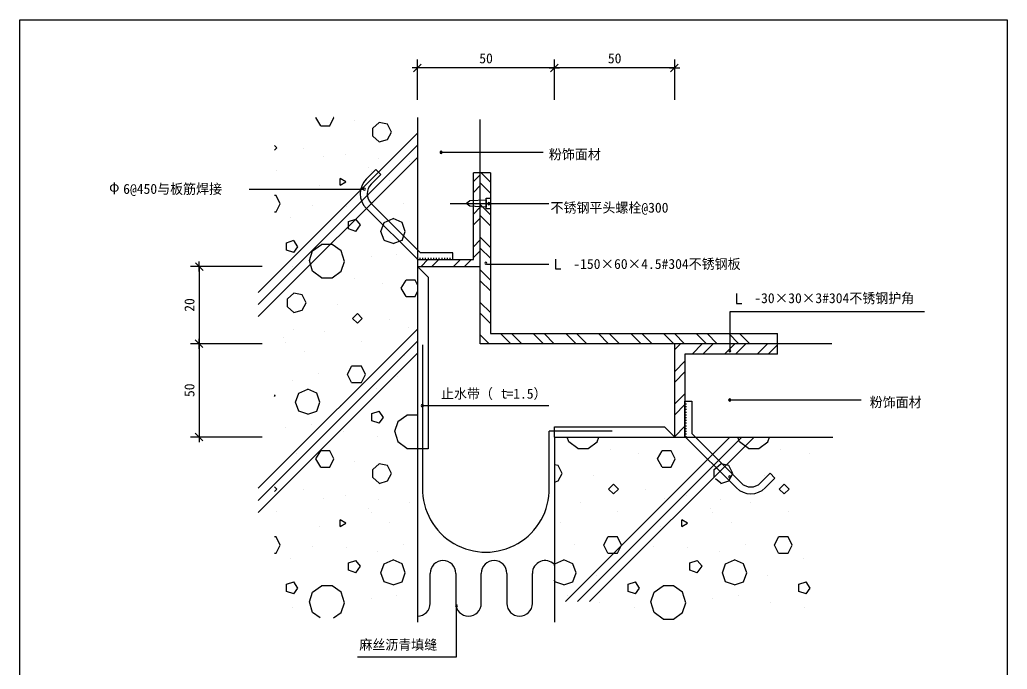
# Model space of a CAD drawing. Header units: metres. Extents: x 817 to 5044, y 466 to 5648.
# Drawn here: x 817 to 5044, y 2867 to 5648 of the extents above; entities that cross this region are included whole.
import ezdxf

# ---------------------------------------------------------------- set-up
doc = ezdxf.new("R2010")
doc.units = ezdxf.units.M
for name, color, linetype in [('1', 5, 'Continuous'), ('PUB_DIM', 3, 'Continuous'), ('PUB_HATCH', 5, 'Continuous'), ('PUB_TEXT', 7, 'Continuous'), ('Q', 4, 'Continuous'), ('S_SURFACE', 2, 'Continuous')]:
    doc.layers.add(name, color=color, linetype=linetype)

# ---------------------------------------------------------------- blocks, each defined once
blk = doc.blocks.new('参照块')
blk.add_lwpolyline([(2536.97, 5458.29), (2504.47, 5425.71)])

msp = doc.modelspace()

# ---------------------------------------------------------------- linework, layer by layer
for p, q in [((2541.44, 5442.08), (2497.6, 5442.08)), ((3127.29, 5442.08), (3083.45, 5442.08)), ((3083.45, 5442.08), (3127.29, 5442.08)), ((3598.46, 5442.08), (3642.3, 5442.08)), ((2519.52, 5230.3), (2519.52, 3068.64)), ((2788.28, 4260.9), (2788.28, 5221.79)), ((2832.12, 4992.98), (2759.05, 4992.98)), ((2759.05, 4621.17), (2759.05, 4992.98)), ((2832.12, 4992.98), (2832.12, 4304.74)), ((2727.79, 4861.72), (2744.16, 4873.73)), ((2744.31, 4849.7), (2727.79, 4861.72)), ((2744.16, 4873.73), (2813.76, 4877.83)), ((2813.76, 4885.1), (2832, 4885.1)), ((2813.76, 4838.34), (2813.76, 4885.1)), ((2813.76, 4877.83), (2813.76, 4845.61)), ((2832, 4885.1), (2832, 4838.34)), ((2813.76, 4845.61), (2744.31, 4849.7)), ((2832, 4838.34), (2813.76, 4838.34)), ((1584.7, 4570.02), (1584.7, 4613.87)), ((2519.52, 4621.17), (2759.05, 4621.17)), ((3110.32, 4623.66), (3110.32, 4581.57)), ((2519.52, 4591.94), (2788.28, 4591.94)), ((3110.32, 4581.57), (3133.4, 4581.57)), ((3884.31, 4476.21), (3884.31, 4434.12)), ((3884.31, 4434.12), (3907.4, 4434.12)), ((1584.7, 4282.82), (1584.7, 4238.98)), ((1584.7, 4238.98), (1584.7, 4282.82)), ((2832.12, 4304.74), (4060.07, 4304.74)), ((4060.07, 4217.06), (4060.07, 4304.74)), ((2540.92, 4256.4), (2540.92, 3626.38)), ((4293.07, 4260.9), (2788.28, 4260.9)), ((3620.38, 3861.74), (3620.38, 4260.9)), ((3664.22, 4217.06), (3664.22, 3861.74)), ((4060.07, 4217.06), (3664.22, 4217.06)), ((1584.7, 3883.66), (1584.7, 3839.82)), ((3083.77, 3626.38), (3083.77, 3886.3)), ((3352.38, 3886.3), (3083.77, 3886.3)), ((3105.37, 3861.74), (3105.37, 3068.64)), ((3105.37, 3861.74), (4297.73, 3861.74))]:
    msp.add_line(p, q)
msp.add_lwpolyline([(817.46, 5648.33), (5043.69, 5648.33), (5043.69, 465.63), (817.46, 465.63)], close=True)
for centre, radius, start, end in [((2620.53, 5080.73), 4.38, 0, 180), ((2620.53, 5080.73), 4.38, 180, 0), ((2292.23, 4922.53), 4.38, 0, 180), ((2292.23, 4922.53), 4.38, 180, 0), ((2824.72, 4860.9), 4.38, 0, 180), ((2824.72, 4860.9), 4.38, 180, 0), ((2811.79, 4606.07), 4.38, 0, 180), ((2811.79, 4606.07), 4.38, 180, 0), ((3856.15, 4230.93), 4.38, 0, 180), ((3856.15, 4230.93), 4.38, 180, 0), ((3856.15, 4020.22), 4.38, 0, 180), ((3856.15, 4020.22), 4.38, 180, 0), ((2540.33, 3995.97), 4.38, 0, 180), ((2540.33, 3995.97), 4.38, 180, 0), ((3855.82, 3691.76), 4.38, 0, 180), ((3855.82, 3691.76), 4.38, 180, 0), ((2812.35, 3640.39), 271.46, 179.19, 0.81), ((2686.39, 3138.68), 4.38, 0, 180), ((2686.39, 3138.68), 4.38, 180, 0)]:
    msp.add_arc(centre, radius, start, end)
at = {"layer": '1'}
for p, q in [((2300.5, 4965.25), (2341.84, 5006.58)), ((2341.84, 5006.58), (2362.5, 4985.91)), ((2321.17, 4944.58), (2362.5, 4985.91)), ((2532.67, 4650.4), (2321.17, 4861.91)), ((2520.57, 4621.17), (2300.5, 4841.24)), ((2671.56, 4650.4), (2532.67, 4650.4)), ((2671.56, 4621.17), (2671.56, 4650.4)), ((2519.52, 4621.17), (2519.52, 4628.59)), ((2520.57, 4621.17), (2671.56, 4621.17)), ((2531.21, 4621.17), (2531.21, 4628.59)), ((2542.9, 4621.17), (2542.9, 4628.59)), ((2554.59, 4621.17), (2554.59, 4628.59)), ((2566.29, 4621.17), (2566.29, 4628.59)), ((2577.98, 4621.17), (2577.98, 4628.59)), ((2589.67, 4621.17), (2589.67, 4628.59)), ((2601.36, 4621.17), (2601.36, 4628.59)), ((2613.05, 4621.17), (2613.05, 4628.59)), ((2624.74, 4621.17), (2624.74, 4628.59)), ((2636.44, 4621.17), (2636.44, 4628.59)), ((2648.13, 4621.17), (2648.13, 4628.59)), ((2659.82, 4621.17), (2659.82, 4628.59)), ((2519.52, 4591.94), (2565.14, 4546.33)), ((2565.14, 4546.33), (2565.14, 3811.36)), ((3664.22, 4015.53), (3693.45, 4015.53)), ((3664.22, 3864.54), (3664.22, 4015.53)), ((3693.45, 4015.53), (3693.45, 3876.65)), ((3664.22, 4003.79), (3671.64, 4003.79)), ((3664.22, 3992.1), (3671.64, 3992.1)), ((3664.22, 3980.41), (3671.64, 3980.41)), ((3664.22, 3968.72), (3671.64, 3968.72)), ((3664.22, 3957.03), (3671.64, 3957.03)), ((3664.22, 3945.34), (3671.64, 3945.34)), ((3664.22, 3933.65), (3671.64, 3933.65)), ((3105.37, 3905.58), (3576.54, 3905.58)), ((3105.37, 3861.74), (3105.37, 3905.58)), ((3620.38, 3861.74), (3576.54, 3905.58)), ((3664.22, 3921.95), (3671.64, 3921.95)), ((3664.22, 3910.26), (3671.64, 3910.26)), ((3664.22, 3898.57), (3671.64, 3898.57)), ((3664.22, 3886.88), (3671.64, 3886.88)), ((3664.22, 3875.19), (3671.64, 3875.19)), ((3664.22, 3864.54), (3884.29, 3644.48)), ((3664.22, 3863.5), (3671.64, 3863.5)), ((3693.45, 3876.65), (3904.96, 3665.15)), ((2565.14, 3811.36), (2519.52, 3811.36)), ((3987.63, 3665.15), (4028.96, 3706.48)), ((4008.3, 3644.48), (4049.63, 3685.81)), ((4049.63, 3685.81), (4028.96, 3706.48))]:
    msp.add_line(p, q, dxfattribs=at)
for centre, radius, start, end in [((2362.5, 4903.24), 87.69, 135, 225), ((2362.5, 4903.24), 58.46, 135, 225), ((3946.29, 3706.48), 87.69, 225, 315), ((3946.29, 3706.48), 58.46, 225, 315)]:
    msp.add_arc(centre, radius, start, end, dxfattribs=at)
at = {"layer": 'PUB_DIM'}
for p, q in [((2519.52, 5304.89), (2519.52, 5478.62)), ((3105.37, 5304.89), (3105.37, 5478.62)), ((3105.37, 5304.89), (3105.37, 5478.62)), ((3620.38, 5304.89), (3620.38, 5478.62)), ((3105.23, 5442.08), (2519.67, 5442.08)), ((3620.23, 5442.08), (3105.52, 5442.08)), ((2620.53, 5080.73), (3057.11, 5080.73)), ((1799.34, 4923.33), (2288.52, 4923.33)), ((2814.51, 4860.9), (3081.91, 4860.9)), ((1854.25, 4591.94), (1548.16, 4591.94)), ((1584.7, 4591.8), (1584.7, 4261.05)), ((2814.51, 4602.2), (3081.91, 4602.2)), ((3857.58, 4229.59), (3857.58, 4399.15)), ((3857.58, 4399.15), (4689.42, 4399.15)), ((1854.25, 4260.9), (1548.16, 4260.9)), ((1854.25, 4260.9), (1548.16, 4260.9)), ((1584.7, 4260.75), (1584.7, 3861.89)), ((4419.08, 4019.27), (3848.66, 4019.27)), ((2537.68, 3996.42), (3081.35, 3996.42)), ((1854.25, 3861.74), (1548.16, 3861.74)), ((2684.76, 3143.84), (2684.76, 2919.31)), ((2684.76, 2919.31), (2262.6, 2919.31))]:
    msp.add_line(p, q, dxfattribs=at)
at = {"layer": 'PUB_HATCH'}
for p, q in [((2105.71, 5194.52), (2084.83, 5229.31)), ((2084.84, 5229.3), (2085.44, 5230.3)), ((2144, 5194.51), (2161.39, 5229.31)), ((2161.39, 5229.31), (2160.9, 5230.3)), ((2248.04, 5218), (2248.04, 5218)), ((2328.36, 5184.02), (2356.2, 5208.38)), ((2391.03, 5201.47), (2356.24, 5208.43)), ((2408.45, 5166.68), (2391.05, 5201.47)), ((1838.04, 4481.01), (2519.52, 5162.49)), ((2105.72, 5194.51), (2144, 5194.51)), ((2328.42, 5149.28), (2328.42, 5184.07)), ((2391.05, 5135.36), (2408.44, 5166.67)), ((2356.17, 5124.98), (2328.33, 5149.34)), ((2356.25, 5124.92), (2391.04, 5135.36)), ((1838.04, 4429.34), (2519.52, 5110.82)), ((1917.82, 5100.56), (1907.84, 5110.54)), ((1907.84, 5090.58), (1917.82, 5100.56)), ((2032.47, 5097.43), (2032.47, 5097.43)), ((2211.5, 5071.86), (2211.5, 5071.86)), ((1838.04, 4377.67), (2519.52, 5059.15)), ((2116.51, 5060.9), (2116.51, 5060.9)), ((2353.99, 5053.59), (2353.99, 5053.59)), ((2485.52, 5042.63), (2485.52, 5042.63)), ((1915.56, 5002.44), (1915.56, 5002.44)), ((2310.15, 5017.05), (2310.15, 5017.05)), ((2321.11, 4998.78), (2321.11, 4998.78)), ((2832.12, 4952.38), (2791.52, 4992.98)), ((2189.23, 4940.5), (2189.23, 4968.34)), ((2213.59, 4954.42), (2189.23, 4968.34)), ((2189.23, 4940.5), (2213.59, 4954.42)), ((2401.49, 4958.59), (2401.49, 4958.59)), ((2759.05, 4955.62), (2788.28, 4984.85)), ((2832.12, 4905.88), (2788.28, 4949.72)), ((2098.24, 4940.33), (2098.24, 4940.33)), ((2759.05, 4909.12), (2788.28, 4938.35)), ((1914.34, 4895.27), (1907.84, 4895.27)), ((1931.74, 4860.47), (1914.34, 4895.27)), ((1914.34, 4825.67), (1931.74, 4860.47)), ((2459.95, 4863.6), (2459.95, 4863.6)), ((2658.87, 4861.72), (2925.4, 4861.72)), ((1907.84, 4825.67), (1914.34, 4825.67)), ((2069.01, 4852.64), (2069.01, 4852.64)), ((2215.15, 4848.99), (2215.15, 4848.99)), ((2350.34, 4834.37), (2350.34, 4834.37)), ((2759.05, 4816.11), (2788.28, 4845.34)), ((2832.12, 4812.87), (2788.28, 4856.71)), ((1977.67, 4801.49), (1977.67, 4801.49)), ((2224.03, 4783.92), (2255.34, 4794.36)), ((2224.03, 4752.6), (2224.03, 4783.92)), ((2276.21, 4770.01), (2255.34, 4794.36)), ((2363.21, 4742.15), (2377.13, 4780.43)), ((2377.11, 4780.43), (2415.39, 4797.83)), ((2453.66, 4780.44), (2415.38, 4797.84)), ((2467.58, 4742.17), (2453.66, 4780.44)), ((2759.05, 4769.61), (2788.28, 4798.84)), ((2832.12, 4766.37), (2788.28, 4810.21)), ((2255.34, 4742.16), (2224.03, 4752.6)), ((2255.34, 4742.16), (2276.22, 4770)), ((2377.11, 4703.89), (2363.19, 4742.17)), ((2453.68, 4703.88), (2467.6, 4742.15)), ((1959.58, 4693.45), (1990.89, 4703.89)), ((1959.58, 4662.13), (1959.58, 4693.45)), ((2008.28, 4676.05), (1990.89, 4703.88)), ((2415.4, 4689.97), (2377.13, 4703.88)), ((2415.4, 4689.97), (2453.68, 4703.89)), ((2759.05, 4676.6), (2788.28, 4705.83)), ((2832.12, 4673.36), (2788.28, 4717.21)), ((1990.89, 4651.69), (1959.58, 4662.13)), ((1990.89, 4651.69), (2008.29, 4676.05)), ((2057, 4616.89), (2070.92, 4658.65)), ((2070.9, 4658.63), (2109.17, 4686.47)), ((2154.43, 4686.49), (2109.2, 4686.49)), ((2192.68, 4658.67), (2154.4, 4686.51)), ((2206.62, 4613.42), (2192.7, 4658.65)), ((2759.05, 4630.1), (2788.28, 4659.33)), ((2832.12, 4626.86), (2788.28, 4670.7)), ((2070.91, 4571.66), (2057, 4616.9)), ((2192.71, 4571.66), (2206.63, 4613.41)), ((2321.11, 4633.42), (2321.11, 4633.42)), ((2430.72, 4644.38), (2430.72, 4644.38)), ((2534.88, 4591.94), (2564.11, 4621.17)), ((2581.39, 4591.94), (2610.61, 4621.17)), ((2674.39, 4591.94), (2703.62, 4621.17)), ((2720.89, 4591.94), (2750.12, 4621.17)), ((1984.98, 4593.23), (1984.98, 4593.23)), ((2109.17, 4543.84), (2070.89, 4571.68)), ((2154.41, 4543.81), (2192.69, 4571.64)), ((2832.12, 4533.85), (2788.28, 4577.7)), ((2109.2, 4543.82), (2154.43, 4543.82)), ((2248.04, 4538.43), (2248.04, 4538.43)), ((2450.2, 4498.58), (2471.08, 4533.38)), ((2509.36, 4533.38), (2471.08, 4533.38)), ((2519.52, 4513.06), (2509.35, 4533.39)), ((2832.12, 4487.35), (2788.28, 4531.19)), ((2368.61, 4520.16), (2368.61, 4520.16)), ((2471.07, 4463.8), (2450.19, 4498.59)), ((2509.36, 4463.79), (2519.52, 4484.12)), ((1963, 4453.3), (1990.83, 4477.66)), ((1963.06, 4418.56), (1963.06, 4453.35)), ((2025.68, 4470.75), (1990.88, 4477.71)), ((2043.09, 4435.96), (2025.69, 4470.75)), ((2471.08, 4463.79), (2509.36, 4463.79)), ((2832.12, 4394.35), (2788.28, 4438.19)), ((1990.82, 4394.26), (1962.98, 4418.61)), ((1990.88, 4394.2), (2025.68, 4404.64)), ((2025.69, 4404.64), (2043.08, 4435.95)), ((2178.62, 4428.82), (2178.62, 4428.82)), ((2262.3, 4348.96), (2241.42, 4369.84)), ((2241.43, 4369.84), (2262.3, 4390.72)), ((2283.18, 4369.84), (2262.3, 4390.72)), ((2262.3, 4348.96), (2283.18, 4369.84)), ((2397.83, 4366.71), (2397.83, 4366.71)), ((2832.12, 4347.84), (2788.28, 4391.69)), ((1838.04, 3642.21), (2519.52, 4323.68)), ((1988.63, 4322.87), (1988.63, 4322.87)), ((2120.16, 4311.91), (2120.16, 4311.91)), ((2481.87, 4330.18), (2481.87, 4330.18)), ((1838.04, 3590.54), (2519.52, 4272.01)), ((1944.79, 4286.33), (1944.79, 4286.33)), ((2280.92, 4271.72), (2280.92, 4271.72)), ((2826.06, 4260.9), (2788.28, 4298.68)), ((2919.07, 4260.9), (2875.22, 4304.74)), ((2965.57, 4260.9), (2921.73, 4304.74)), ((3058.57, 4260.9), (3014.73, 4304.74)), ((3105.08, 4260.9), (3061.23, 4304.74)), ((3198.08, 4260.9), (3154.24, 4304.74)), ((3244.59, 4260.9), (3200.74, 4304.74)), ((3337.59, 4260.9), (3293.75, 4304.74)), ((3384.09, 4260.9), (3340.25, 4304.74)), ((3477.1, 4260.9), (3433.26, 4304.74)), ((3523.6, 4260.9), (3479.76, 4304.74)), ((3616.61, 4260.9), (3572.76, 4304.74)), ((3663.11, 4260.9), (3619.27, 4304.74)), ((3756.12, 4260.9), (3712.27, 4304.74)), ((3802.62, 4260.9), (3758.77, 4304.74)), ((3895.62, 4260.9), (3851.78, 4304.74)), ((3942.13, 4260.9), (3898.28, 4304.74)), ((1955.75, 4268.06), (1955.75, 4268.06)), ((2036.13, 4227.87), (2036.13, 4227.87)), ((3620.38, 4235.86), (3645.42, 4260.9)), ((3694.58, 4217.06), (3738.43, 4260.9)), ((3741.09, 4217.06), (3784.93, 4260.9)), ((3834.09, 4217.06), (3877.94, 4260.9)), ((3880.6, 4217.06), (3924.44, 4260.9)), ((3973.6, 4217.06), (4017.44, 4260.9)), ((4020.1, 4217.06), (4060.07, 4257.02)), ((1838.04, 3538.87), (2519.52, 4220.34)), ((2463.6, 4209.61), (2463.6, 4209.61)), ((3620.38, 4142.85), (3664.22, 4186.69)), ((2220.55, 4129.75), (2237.95, 4164.54)), ((2279.7, 4164.55), (2237.95, 4164.55)), ((2297.1, 4129.75), (2279.7, 4164.55)), ((1984.98, 4103.65), (1984.98, 4103.65)), ((2094.59, 4132.88), (2094.59, 4132.88)), ((2237.94, 4094.95), (2220.55, 4129.75)), ((2279.7, 4094.95), (2297.1, 4129.75)), ((2434.37, 4121.92), (2434.37, 4121.92)), ((3620.38, 4096.35), (3664.22, 4140.19)), ((2011.75, 4049.71), (2050.03, 4067.11)), ((2088.3, 4049.72), (2050.02, 4067.12)), ((2237.95, 4094.95), (2279.7, 4094.95)), ((2343.03, 4070.77), (2343.03, 4070.77)), ((1910.85, 4039.28), (1907.84, 4042.8)), ((1907.84, 4035.25), (1910.86, 4039.28)), ((1997.85, 4011.43), (2011.77, 4049.71)), ((2102.22, 4011.45), (2088.3, 4049.72)), ((3620.38, 4003.34), (3664.22, 4047.19)), ((2011.75, 3973.17), (1997.83, 4011.45)), ((2050.04, 3959.25), (2011.77, 3973.16)), ((2050.04, 3959.25), (2088.32, 3973.17)), ((2088.32, 3973.16), (2102.24, 4011.43)), ((2189.58, 3997.7), (2189.58, 3997.7)), ((2324.94, 3962.73), (2356.25, 3973.17)), ((2373.65, 3945.33), (2356.25, 3973.16)), ((3620.38, 3956.84), (3664.22, 4000.68)), ((2324.94, 3931.41), (2324.94, 3962.73)), ((2356.25, 3920.97), (2324.94, 3931.41)), ((2356.25, 3920.97), (2373.65, 3945.33)), ((2436.26, 3927.91), (2474.53, 3955.75)), ((2519.52, 3955.77), (2474.56, 3955.77)), ((1955.75, 3902.7), (1955.75, 3902.7)), ((2065.36, 3913.66), (2065.36, 3913.66)), ((2422.36, 3886.17), (2436.28, 3927.93)), ((3620.38, 3863.83), (3664.22, 3907.68)), ((2204.19, 3884.44), (2204.19, 3884.44)), ((2350.34, 3862.51), (2350.34, 3862.51)), ((2436.27, 3840.94), (2422.36, 3886.18)), ((3152.43, 3157.55), (3856.61, 3861.74)), ((3166.99, 3840.94), (3160.6, 3861.74)), ((3204.1, 3157.55), (3908.28, 3861.74)), ((3255.77, 3157.55), (3959.95, 3861.74)), ((3288.79, 3840.94), (3295.72, 3861.74)), ((3897.71, 3840.94), (3891.32, 3861.74)), ((4019.51, 3840.94), (4026.44, 3861.74)), ((2474.53, 3813.12), (2436.25, 3840.96)), ((2474.56, 3813.1), (2519.52, 3813.1)), ((3205.25, 3813.12), (3166.97, 3840.96)), ((3205.28, 3813.1), (3250.51, 3813.1)), ((3250.48, 3813.08), (3288.76, 3840.92)), ((3344.12, 3807.71), (3344.12, 3807.71)), ((3935.96, 3813.12), (3897.69, 3840.96)), ((3936, 3813.1), (3981.23, 3813.1)), ((3981.2, 3813.08), (4019.48, 3840.92)), ((4074.84, 3807.71), (4074.84, 3807.71)), ((2003.25, 3789.44), (2003.25, 3789.44)), ((2105.71, 3733.08), (2084.83, 3767.87)), ((2084.84, 3767.86), (2105.72, 3802.66)), ((2144, 3802.66), (2105.72, 3802.66)), ((2161.39, 3767.87), (2143.99, 3802.67)), ((2144, 3733.07), (2161.39, 3767.87)), ((3464.69, 3789.44), (3464.69, 3789.44)), ((3567.15, 3733.08), (3546.27, 3767.87)), ((3546.28, 3767.86), (3567.16, 3802.66)), ((3605.44, 3802.66), (3567.16, 3802.66)), ((3622.83, 3767.87), (3605.43, 3802.67)), ((3605.44, 3733.07), (3622.83, 3767.87)), ((4195.41, 3789.44), (4195.41, 3789.44)), ((2105.72, 3733.07), (2144, 3733.07)), ((2248.04, 3756.56), (2248.04, 3756.56)), ((2328.35, 3722.57), (2356.19, 3746.93)), ((2328.42, 3687.84), (2328.42, 3722.63)), ((2391.04, 3740.03), (2356.24, 3746.99)), ((2408.45, 3705.24), (2391.05, 3740.03)), ((3121.76, 3740.03), (3105.37, 3743.31)), ((3139.17, 3705.24), (3121.77, 3740.03)), ((3567.16, 3733.07), (3605.44, 3733.07)), ((3789.78, 3722.57), (3817.62, 3746.92)), ((3789.86, 3688.49), (3789.86, 3722.63)), ((3852.48, 3740.03), (3817.68, 3746.99)), ((3869.89, 3705.24), (3852.49, 3740.03)), ((2356.18, 3663.53), (2328.34, 3687.89)), ((2391.05, 3673.92), (2408.44, 3705.23)), ((3121.77, 3673.91), (3139.16, 3705.23)), ((3274.7, 3698.1), (3274.7, 3698.1)), ((3817.61, 3663.54), (3795.16, 3683.18)), ((3852.49, 3673.91), (3869.88, 3705.23)), ((4005.42, 3698.1), (4005.42, 3698.1)), ((1917.82, 3639.12), (1907.84, 3649.1)), ((1907.84, 3629.14), (1917.82, 3639.12)), ((2032.47, 3635.99), (2032.47, 3635.99)), ((2356.24, 3663.48), (2391.04, 3673.92)), ((3105.37, 3669), (3121.76, 3673.92)), ((3358.38, 3618.24), (3337.5, 3639.12)), ((3337.51, 3639.12), (3358.38, 3660)), ((3379.26, 3639.12), (3358.38, 3660)), ((3358.38, 3618.24), (3379.26, 3639.12)), ((3493.91, 3635.99), (3493.91, 3635.99)), ((3817.68, 3663.48), (3852.48, 3673.92)), ((4089.1, 3618.24), (4068.22, 3639.12)), ((4068.23, 3639.12), (4089.1, 3660)), ((4109.98, 3639.12), (4089.1, 3660)), ((4089.1, 3618.24), (4109.98, 3639.12)), ((2116.51, 3599.45), (2116.51, 3599.45)), ((2211.5, 3610.42), (2211.5, 3610.42)), ((3577.95, 3599.45), (3577.95, 3599.45)), ((3672.94, 3610.42), (3672.94, 3610.42)), ((2310.15, 3555.61), (2310.15, 3555.61)), ((2353.99, 3592.15), (2353.99, 3592.15)), ((2485.52, 3581.19), (2485.52, 3581.19)), ((3216.24, 3581.19), (3216.24, 3581.19)), ((3771.59, 3555.61), (3771.59, 3555.61)), ((3815.43, 3592.15), (3815.43, 3592.15)), ((3946.96, 3581.19), (3946.96, 3581.19)), ((1915.56, 3541), (1915.56, 3541)), ((2321.11, 3537.34), (2321.11, 3537.34)), ((3377, 3541), (3377, 3541)), ((3782.55, 3537.34), (3782.55, 3537.34)), ((4107.72, 3541), (4107.72, 3541)), ((2098.24, 3478.89), (2098.24, 3478.89)), ((2189.23, 3479.06), (2189.23, 3506.9)), ((2213.59, 3492.98), (2189.23, 3506.9)), ((2189.23, 3479.06), (2213.59, 3492.98)), ((2401.49, 3497.15), (2401.49, 3497.15)), ((3132.21, 3497.15), (3132.21, 3497.15)), ((3559.68, 3478.89), (3559.68, 3478.89)), ((3650.67, 3479.06), (3650.67, 3506.9)), ((3675.03, 3492.98), (3650.67, 3506.9)), ((3650.67, 3479.06), (3675.03, 3492.98)), ((3862.93, 3497.15), (3862.93, 3497.15)), ((1914.34, 3433.83), (1907.84, 3433.83)), ((1931.74, 3399.03), (1914.34, 3433.83)), ((3316.63, 3399.03), (3334.03, 3433.82)), ((3375.78, 3433.83), (3334.03, 3433.83)), ((3393.18, 3399.03), (3375.78, 3433.83)), ((4047.35, 3399.03), (4064.75, 3433.82)), ((4106.5, 3433.83), (4064.75, 3433.83)), ((4123.9, 3399.03), (4106.5, 3433.83)), ((1914.34, 3364.23), (1931.74, 3399.03)), ((2069.01, 3391.2), (2069.01, 3391.2)), ((2215.15, 3387.55), (2215.15, 3387.55)), ((2459.95, 3402.16), (2459.95, 3402.16)), ((3190.67, 3402.16), (3190.67, 3402.16)), ((3334.02, 3364.23), (3316.63, 3399.03)), ((3375.78, 3364.23), (3393.18, 3399.03)), ((3530.45, 3391.2), (3530.45, 3391.2)), ((3676.59, 3387.55), (3676.59, 3387.55)), ((3921.39, 3402.16), (3921.39, 3402.16)), ((4064.74, 3364.23), (4047.35, 3399.03)), ((4106.5, 3364.23), (4123.9, 3399.03)), ((1907.84, 3364.23), (1914.34, 3364.23)), ((1977.67, 3340.05), (1977.67, 3340.05)), ((2350.34, 3372.93), (2350.34, 3372.93)), ((3334.03, 3364.23), (3375.78, 3364.23)), ((3439.11, 3340.05), (3439.11, 3340.05)), ((3811.78, 3372.93), (3811.78, 3372.93)), ((4064.75, 3364.23), (4106.5, 3364.23)), ((4169.83, 3340.05), (4169.83, 3340.05)), ((2224.03, 3322.48), (2255.34, 3332.92)), ((2224.03, 3291.16), (2224.03, 3322.48)), ((2276.21, 3308.56), (2255.34, 3332.92)), ((2255.34, 3280.72), (2276.22, 3308.56)), ((2363.21, 3280.71), (2377.13, 3318.99)), ((2377.11, 3318.99), (2415.38, 3336.39)), ((2453.66, 3319), (2415.39, 3336.4)), ((2467.58, 3280.73), (2453.66, 3319)), ((3105.37, 3312.18), (3107.85, 3318.99)), ((3107.83, 3318.99), (3146.1, 3336.39)), ((3184.38, 3319), (3146.11, 3336.4)), ((3198.3, 3280.73), (3184.38, 3319)), ((3685.47, 3322.48), (3716.78, 3332.92)), ((3685.47, 3291.16), (3685.47, 3322.48)), ((3737.65, 3308.57), (3716.78, 3332.92)), ((3716.78, 3280.72), (3737.66, 3308.56)), ((3824.65, 3280.71), (3838.57, 3318.99)), ((3838.55, 3318.99), (3876.82, 3336.39)), ((3915.1, 3319), (3876.82, 3336.4)), ((3929.02, 3280.73), (3915.1, 3319)), ((2255.34, 3280.72), (2224.03, 3291.16)), ((2377.11, 3242.45), (2363.19, 3280.73)), ((2453.68, 3242.44), (2467.6, 3280.71)), ((3184.4, 3242.44), (3198.32, 3280.71)), ((3285.66, 3266.98), (3285.66, 3266.98)), ((3716.78, 3280.72), (3685.47, 3291.16)), ((3838.55, 3242.45), (3824.63, 3280.73)), ((3915.12, 3242.43), (3929.04, 3280.71)), ((4016.38, 3266.98), (4016.38, 3266.98)), ((1959.58, 3232.01), (1990.89, 3242.45)), ((1959.58, 3200.69), (1959.58, 3232.01)), ((2008.29, 3214.61), (1990.89, 3242.44)), ((1990.89, 3190.25), (2008.29, 3214.61)), ((2070.89, 3197.19), (2109.17, 3225.03)), ((2154.43, 3225.05), (2109.2, 3225.05)), ((2192.68, 3197.23), (2154.41, 3225.06)), ((2415.4, 3228.53), (2377.13, 3242.44)), ((2415.4, 3228.53), (2453.68, 3242.44)), ((3107.83, 3242.45), (3105.37, 3249.21)), ((3146.12, 3228.53), (3107.85, 3242.44)), ((3146.12, 3228.53), (3184.4, 3242.44)), ((3421.02, 3232.01), (3452.33, 3242.45)), ((3421.02, 3200.69), (3421.02, 3232.01)), ((3469.72, 3214.6), (3452.33, 3242.44)), ((3452.33, 3190.25), (3469.73, 3214.61)), ((3532.33, 3197.19), (3570.61, 3225.02)), ((3615.87, 3225.05), (3570.64, 3225.05)), ((3654.12, 3197.23), (3615.84, 3225.07)), ((3876.84, 3228.53), (3838.57, 3242.44)), ((3876.84, 3228.53), (3915.12, 3242.44)), ((4151.74, 3232.01), (4183.05, 3242.45)), ((4151.74, 3200.69), (4151.74, 3232.01)), ((4200.44, 3214.6), (4183.05, 3242.44)), ((4183.05, 3190.25), (4200.45, 3214.61)), ((1990.89, 3190.25), (1959.58, 3200.69)), ((2057, 3155.45), (2070.92, 3197.21)), ((2206.62, 3151.98), (2192.7, 3197.21)), ((2321.11, 3171.98), (2321.11, 3171.98)), ((2430.72, 3182.94), (2430.72, 3182.94)), ((3161.44, 3182.94), (3161.44, 3182.94)), ((3452.33, 3190.25), (3421.02, 3200.69)), ((3518.44, 3155.45), (3532.36, 3197.21)), ((3668.06, 3151.98), (3654.14, 3197.21)), ((3782.55, 3171.98), (3782.55, 3171.98)), ((3892.16, 3182.94), (3892.16, 3182.94)), ((4183.05, 3190.25), (4151.74, 3200.69)), ((1984.98, 3131.79), (1984.98, 3131.79)), ((2070.91, 3110.22), (2057, 3155.46)), ((2192.71, 3110.22), (2206.63, 3151.97)), ((3300.27, 3153.72), (3300.27, 3153.72)), ((3446.42, 3131.79), (3446.42, 3131.79)), ((3532.35, 3110.22), (3518.44, 3155.46)), ((3654.15, 3110.22), (3668.07, 3151.97)), ((4030.99, 3153.72), (4030.99, 3153.72)), ((4177.14, 3131.79), (4177.14, 3131.79)), ((2102.88, 3086.97), (2070.9, 3110.24)), ((2160.74, 3086.97), (2192.68, 3110.2)), ((3570.61, 3082.4), (3532.33, 3110.24)), ((3615.84, 3082.36), (3654.12, 3110.2)), ((3570.64, 3082.38), (3615.87, 3082.38))]:
    msp.add_line(p, q, dxfattribs=at)
at = {"layer": 'S_SURFACE'}
for p, q in [((2574.18, 3149.48), (2574.18, 3278.08)), ((2683.49, 3278.08), (2683.49, 3149.48)), ((2792.81, 3149.48), (2792.81, 3278.08)), ((2902.12, 3278.08), (2902.12, 3149.48)), ((3011.44, 3149.48), (3011.44, 3278.08))]:
    msp.add_line(p, q, dxfattribs=at)
for centre, start, end in [((2628.84, 3278.08), 0, 180), ((2847.47, 3278.08), 0, 180), ((3066.1, 3278.08), 44.07, 180), ((2519.52, 3149.48), 270, 0), ((2738.15, 3149.48), 180, 0), ((2956.78, 3149.48), 180, 0)]:
    msp.add_arc(centre, 54.66, start, end, dxfattribs=at)

# ---------------------------------------------------------------- block references
for p in [(-1.73, -0.74), (584.97, -0.2), (1098.06, -0.41)]:
    msp.add_blockref('参照块', p)
at = {"rotation": 270}
for p in [(-3856.47, 7112.17), (-3857.44, 6782.07), (-3857.99, 6382.58)]:
    msp.add_blockref('参照块', p, dxfattribs=at)

# ---------------------------------------------------------------- texts
for s, p in [('50', (2784.05, 5461.81)), ('50', (3334.48, 5461.81)), ('t', (2875.65, 4026.59))]:
    msp.add_text(s, height=42.7).set_placement(p)
for s, p in [('20', (1564.97, 4398.03)), ('50', (1564.97, 4032.93))]:
    msp.add_text(s, height=42.7, rotation=90).set_placement(p)
at = {"layer": 'PUB_TEXT'}
for s, p in [('粉饰面材', (3082.09, 5050.58)), ('6@450与板筋焊接', (1260.17, 4902.9)), ('不锈钢平头螺栓@300', (3089.09, 4822.52)), ('   -150×60×4.5#304不锈钢板', (3099.51, 4581.53)), ('   -30×30×3#304不锈钢护角', (3873.91, 4435)), ('止水带（  =1.5）', (2620.09, 4025.99)), ('粉饰面材', (4455.17, 3989.5)), ('麻丝沥青填缝', (2270.91, 2951.25))]:
    msp.add_text(s, height=42.7, dxfattribs=at).set_placement(p)
at = {"layer": 'Q'}
msp.add_text('φ', height=42.7, dxfattribs=at).set_placement((1199.93, 4912.14))

doc.saveas('drawing.dxf')
